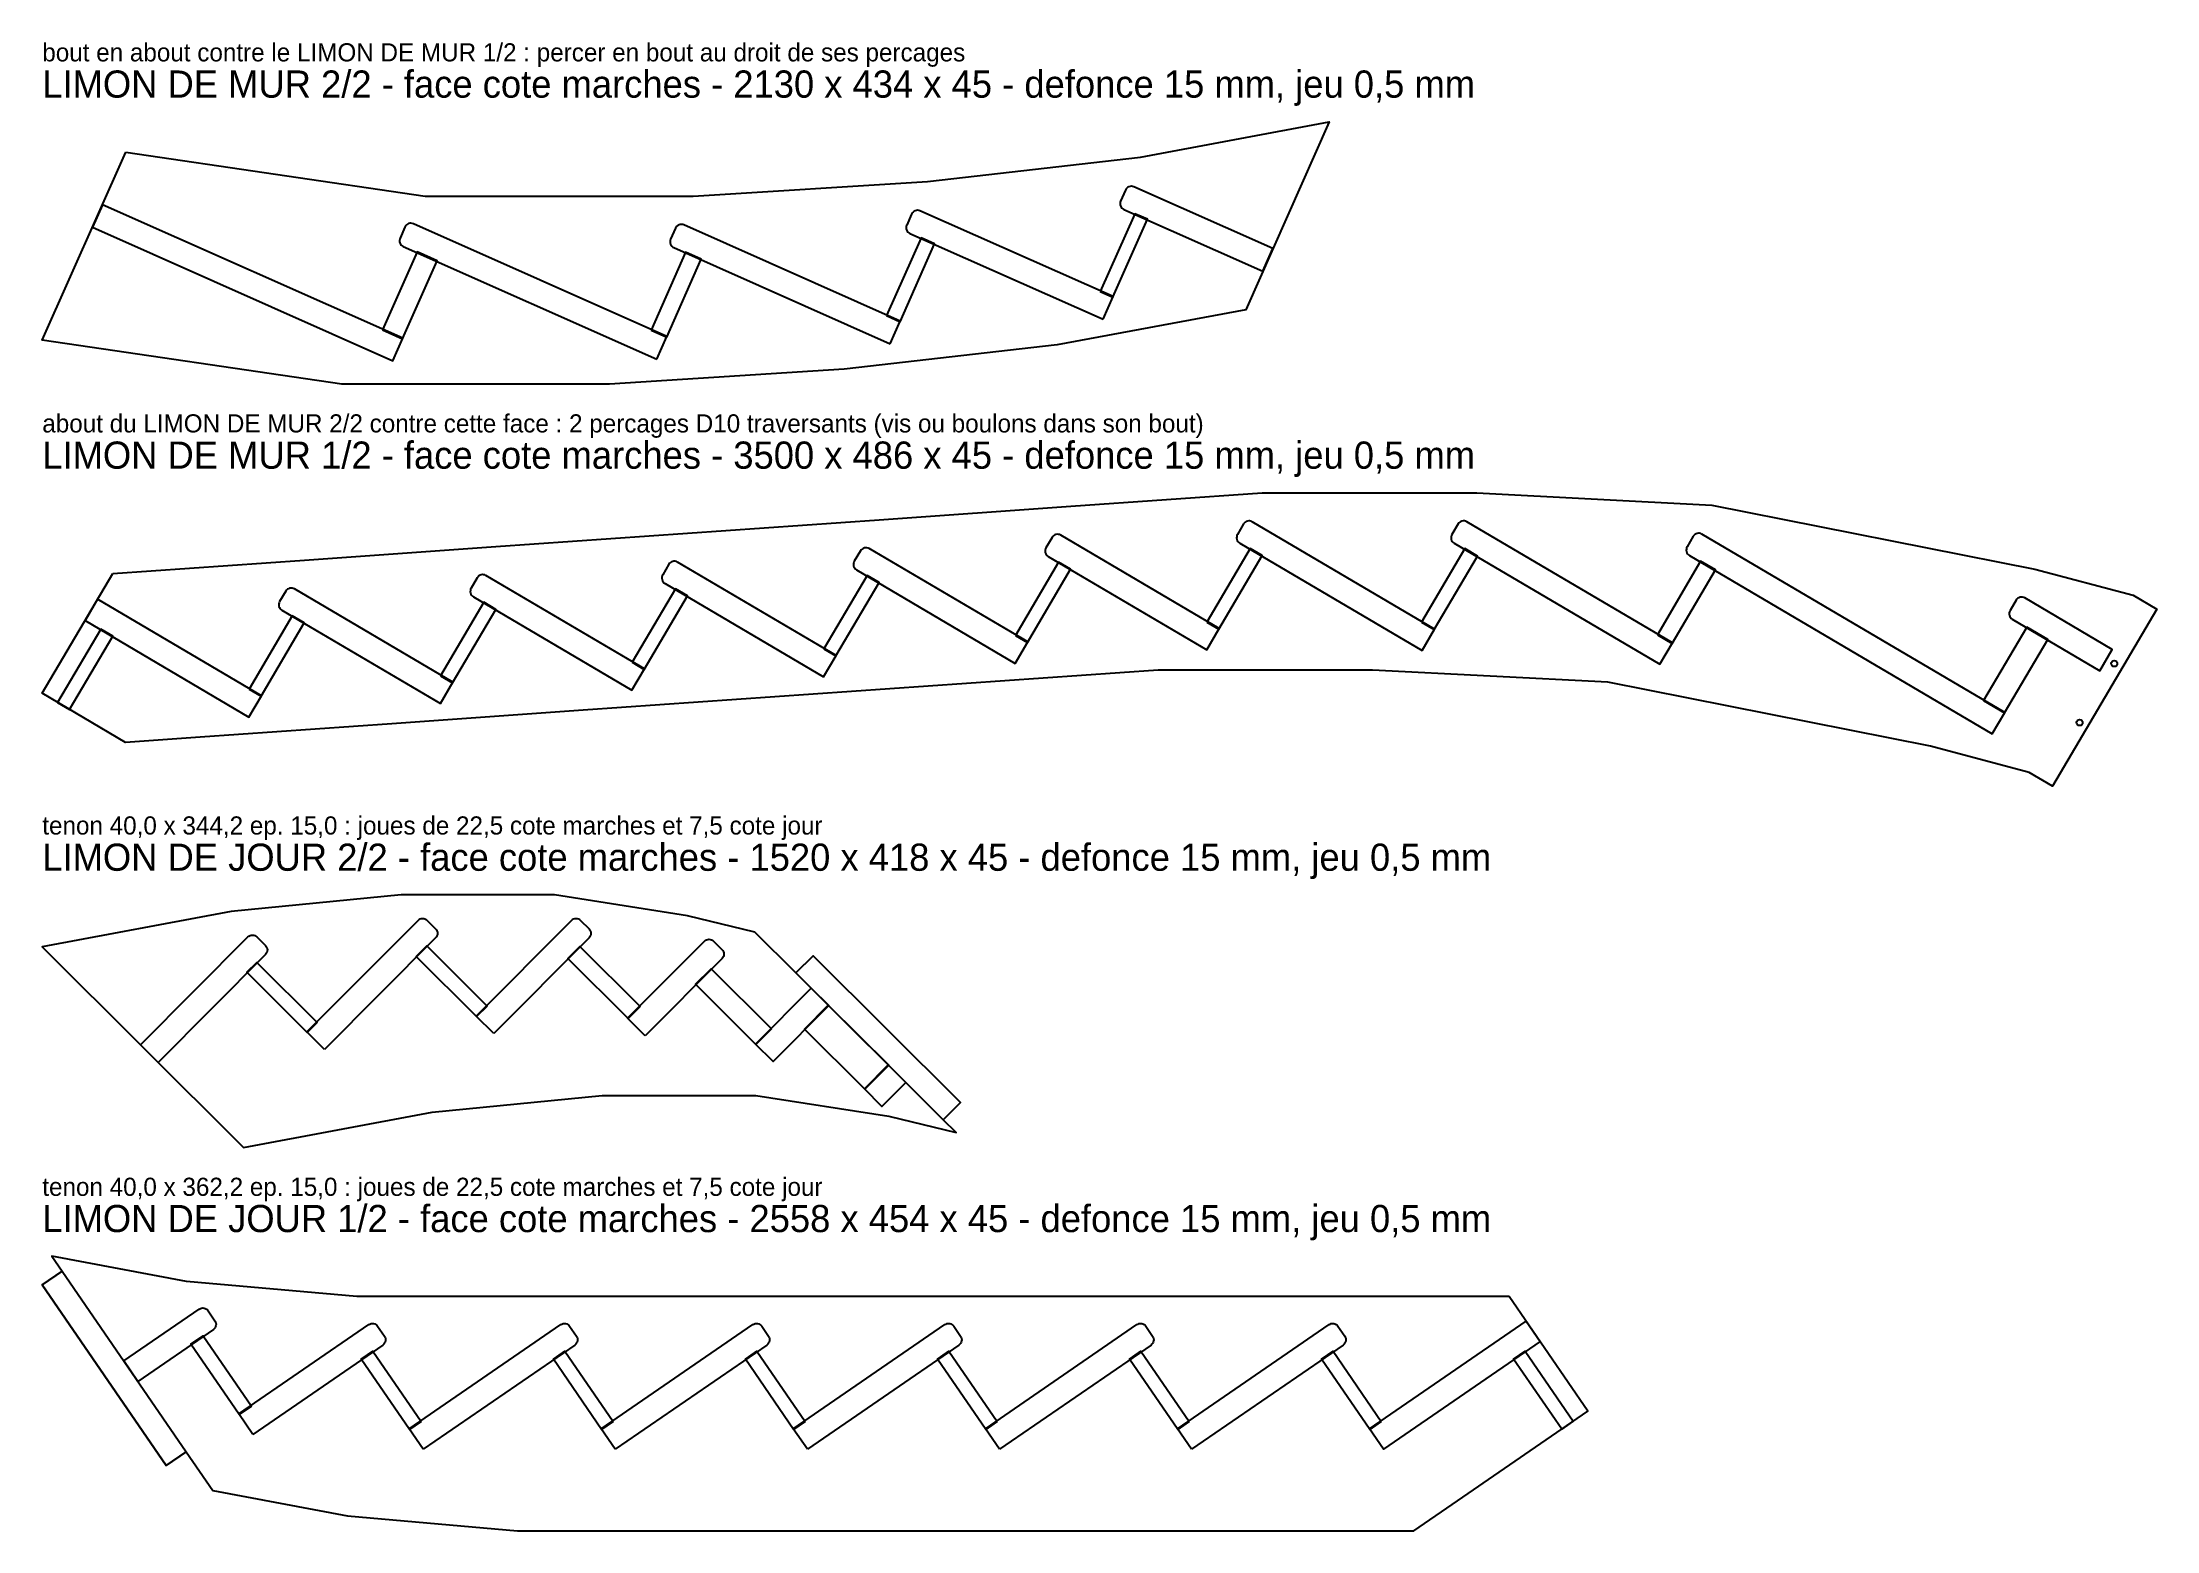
# Model space of a CAD drawing. Header units: millimetres. Extents: x 0 to 3499, y 0 to 2462.
import ezdxf

# ---------------------------------------------------------------- set-up
doc = ezdxf.new("R2010")
doc.units = ezdxf.units.MM
for name, color, linetype in [('DECOUPE', 7, 'CONTINUOUS'), ('DEFONCE', 1, 'CONTINUOUS'), ('PERCAGE', 30, 'CONTINUOUS'), ('TENON', 6, 'CONTINUOUS'), ('TEXTE', 3, 'CONTINUOUS')]:
    doc.layers.add(name, color=color, linetype=linetype)

msp = doc.modelspace()

# ---------------------------------------------------------------- linework, layer by layer
at = {"layer": 'DECOUPE'}
for points in [[(138.027, 2280.375), (633.58, 2207.6), (1076.972, 2207.6), (1464.978, 2232.203), (1817.505, 2272.566), (2129.991, 2330.716), (1991.964, 2019.994), (1679.478, 1961.843), (1326.951, 1921.48), (938.945, 1896.877), (495.553, 1896.877), (0, 1969.653)], [(116.675, 1583.518), (433.747, 1605.744), (750.819, 1627.971), (1067.891, 1650.197), (1384.963, 1672.424), (1702.035, 1694.65), (2019.107, 1716.877), (2373.937, 1716.877), (2763.34, 1696.526), (3297.679, 1590.858), (3460.632, 1547.542), (3499.412, 1524.714), (3326.935, 1231.709), (3288.155, 1254.537), (3125.202, 1297.854), (2590.863, 1403.521), (2201.46, 1423.872), (1846.63, 1423.872), (1529.558, 1401.646), (1212.486, 1379.419), (895.414, 1357.193), (578.342, 1334.966), (261.271, 1312.74), (137.965, 1304.096), (0, 1385.309)], [(1179.486, 990.404), (1067.909, 1017.414), (847.989, 1051.709), (593.901, 1051.709), (312.412, 1024.207), (0, 965.666), (332.956, 633.942), (645.368, 692.483), (926.856, 719.986), (1180.944, 719.986), (1400.864, 685.691), (1512.442, 658.68), (1491.189, 679.854), (1519.421, 708.191), (1275.603, 951.107), (1247.371, 922.77)], [(2427.662, 387.372), (2109.812, 387.372), (1791.962, 387.372), (1474.112, 387.372), (1156.262, 387.372), (838.412, 387.372), (520.562, 387.372), (238.824, 412.184), (15.979, 453.942), (32.968, 429.216), (0, 406.564), (205.101, 108.062), (238.069, 130.714), (282.142, 66.57), (504.987, 24.812), (786.725, 0), (1104.575, 0), (1422.425, 0), (1740.275, 0), (2058.125, 0), (2270.025, 0), (2341.997, 49.452), (2557.912, 197.807)]]:
    msp.add_lwpolyline(points, close=True, dxfattribs=at)
at = {"layer": 'DEFONCE'}
for points in [[(2020.178, 2083.509), (2036.823, 2120.979), (1806.549, 2223.269, 0.414214), (1792.691, 2217.936), (1784.571, 2199.658, 0.414214), (1789.905, 2185.799)], [(1755.672, 2004.046), (1772.316, 2041.515), (1452.609, 2183.533, 0.414214), (1438.75, 2178.2), (1430.631, 2159.922, 0.414214), (1435.964, 2146.064)], [(1017.197, 1938.165), (1033.842, 1975.634), (614.121, 2162.079, 0.414214), (600.263, 2156.746), (592.143, 2138.468, 0.414214), (597.477, 2124.61)], [(1403.397, 1963.571), (1420.041, 2001.04), (1061.937, 2160.114, 0.414214), (1048.078, 2154.781), (1039.959, 2136.503, 0.414214), (1045.292, 2122.645)], [(1927.13, 1457.133), (1947.928, 1492.466), (1685.542, 1646.919, 0.414214), (1671.167, 1643.197), (1661.021, 1625.962, 0.414214), (1664.743, 1611.587)], [(2283.53, 1456.209), (2304.329, 1491.542), (2002.614, 1669.146, 0.414214), (1988.239, 1665.424), (1978.093, 1648.188, 0.414214), (1981.815, 1633.813)], [(2677.19, 1433.352), (2697.988, 1468.685), (2357.444, 1669.146, 0.414214), (2343.069, 1665.424), (2332.924, 1648.188, 0.414214), (2336.646, 1633.813)], [(3227.152, 1318.489), (3247.95, 1353.821), (2746.847, 1648.795, 0.414214), (2732.472, 1645.073), (2722.326, 1627.837, 0.414214), (2726.049, 1613.462)], [(1610.058, 1434.907), (1630.856, 1470.24), (1368.47, 1624.693, 0.414214), (1354.095, 1620.971), (1343.949, 1603.735, 0.414214), (1347.672, 1589.36)], [(975.914, 1390.454), (996.713, 1425.787), (734.326, 1580.24, 0.414214), (719.951, 1576.518), (709.806, 1559.282, 0.414214), (713.528, 1544.907)], [(1292.986, 1412.68), (1313.785, 1448.013), (1051.398, 1602.466, 0.414214), (1037.023, 1598.744), (1026.877, 1581.509, 0.414214), (1030.6, 1567.134)], [(658.842, 1368.227), (679.641, 1403.56), (417.255, 1558.013, 0.414214), (402.879, 1554.291), (392.734, 1537.056, 0.414214), (396.456, 1522.681)], [(3405.083, 1422.62), (3425.881, 1457.953), (3281.186, 1543.127, 0.414214), (3266.811, 1539.405), (3256.666, 1522.17, 0.414214), (3260.388, 1507.795)], [(191.627, 774.748), (162.582, 803.686), (340.421, 982.186, -0.414214), (355.27, 982.213), (369.439, 968.098, -0.414214), (369.466, 953.248)], [(466.985, 796.098), (437.94, 825.035), (621.909, 1009.688, -0.414214), (636.759, 1009.716), (650.927, 995.6, -0.414214), (650.954, 980.751)], [(747.187, 822.309), (718.142, 851.247), (875.997, 1009.688, -0.414214), (890.846, 1009.716), (905.015, 995.6, -0.414214), (905.042, 980.751)], [(997.821, 818.842), (968.776, 847.78), (1095.917, 975.393, -0.414214), (1110.767, 975.421), (1124.935, 961.305, -0.414214), (1124.962, 946.456)], [(158.186, 246.974), (134.968, 280.766), (259.888, 366.599, -0.414214), (274.489, 363.892), (285.815, 347.408, -0.414214), (283.107, 332.807)], [(348.512, 159.352), (325.293, 193.144), (540.352, 340.911, -0.414214), (554.952, 338.203), (566.278, 321.72, -0.414214), (563.571, 307.119)], [(630.477, 134.696), (607.259, 168.488), (858.202, 340.911, -0.414214), (872.802, 338.203), (884.128, 321.72, -0.414214), (881.421, 307.119)], [(948.327, 134.696), (925.109, 168.488), (1176.052, 340.911, -0.414214), (1190.652, 338.203), (1201.978, 321.72, -0.414214), (1199.27, 307.119)], [(1266.177, 134.696), (1242.959, 168.488), (1493.902, 340.911, -0.414214), (1508.502, 338.203), (1519.828, 321.72, -0.414214), (1517.12, 307.119)], [(1584.027, 134.696), (1560.809, 168.488), (1811.752, 340.911, -0.414214), (1826.352, 338.203), (1837.678, 321.72, -0.414214), (1834.97, 307.119)], [(1901.877, 134.696), (1878.658, 168.488), (2129.602, 340.911, -0.414214), (2144.202, 338.203), (2155.528, 321.72, -0.414214), (2152.82, 307.119)]]:
    msp.add_lwpolyline(points, format="xyb", close=True, dxfattribs=at)
for points in [[(82.884, 2156.238), (580.145, 1935.349), (596.789, 1972.818), (99.528, 2193.708)], [(1750.891, 2049.938), (1771.91, 2040.601), (1829.151, 2169.46), (1808.131, 2178.797)], [(1397.096, 2010.138), (1419.635, 2000.126), (1476.876, 2128.985), (1454.336, 2138.997)], [(563.308, 1986.597), (596.383, 1971.904), (653.624, 2100.763), (620.549, 2115.455)], [(1007.467, 1986.256), (1033.436, 1974.72), (1090.676, 2103.579), (1064.707, 2115.115)], [(1927.6, 1503.272), (1947.421, 1491.604), (2018.948, 1613.115), (1999.127, 1624.783)], [(2282.568, 1503.191), (2303.822, 1490.68), (2375.349, 1612.191), (2354.095, 1624.702)], [(1293.456, 1458.819), (1313.277, 1447.151), (1384.804, 1568.662), (1364.983, 1580.33)], [(1610.528, 1481.046), (1630.349, 1469.378), (1701.876, 1590.889), (1682.055, 1602.556)], [(2672.965, 1482.255), (2697.481, 1467.823), (2769.008, 1589.334), (2744.492, 1603.766)], [(70.766, 1505.527), (341.77, 1346.001), (362.569, 1381.334), (91.565, 1540.86)], [(976.384, 1436.593), (996.205, 1424.925), (1067.733, 1546.436), (1047.912, 1558.103)], [(342.241, 1392.14), (362.062, 1380.472), (433.589, 1501.983), (413.768, 1513.65)], [(659.313, 1414.366), (679.134, 1402.698), (750.661, 1524.209), (730.84, 1535.877)], [(25.422, 1370.344), (45.243, 1358.676), (116.517, 1479.756), (96.696, 1491.424)], [(3212.851, 1373.322), (3247.443, 1352.96), (3318.97, 1474.47), (3284.378, 1494.833)], [(736.257, 868.012), (718.85, 850.541), (618.964, 950.058), (636.371, 967.53)], [(989.54, 867.204), (969.484, 847.074), (869.598, 946.591), (889.654, 966.721)], [(454.881, 840.623), (438.648, 824.329), (338.761, 923.846), (354.995, 940.14)], [(1206.636, 830.075), (1181.092, 804.436), (1081.205, 903.953), (1106.749, 929.592)], [(1301.612, 868.73), (1209.429, 776.204), (1180.384, 805.142), (1272.567, 897.667)], [(1400.79, 769.919), (1361.235, 730.216), (1261.348, 829.733), (1300.904, 869.436)], [(1429.127, 741.687), (1389.571, 701.984), (1360.526, 730.922), (1400.082, 770.624)], [(346.187, 206.287), (325.86, 192.32), (246.011, 308.532), (266.338, 322.499)], [(2478.912, 312.782), (2219.727, 134.696), (2196.508, 168.488), (2455.694, 346.574)], [(626.781, 180.689), (607.825, 167.664), (527.976, 283.875), (546.932, 296.901)], [(944.631, 180.689), (925.675, 167.664), (845.826, 283.875), (864.782, 296.901)], [(1262.481, 180.689), (1243.525, 167.664), (1163.676, 283.875), (1182.632, 296.901)], [(1580.331, 180.689), (1561.375, 167.664), (1481.526, 283.875), (1500.482, 296.901)], [(1898.181, 180.689), (1879.225, 167.664), (1799.376, 283.875), (1818.332, 296.901)], [(2216.031, 180.689), (2197.075, 167.664), (2117.226, 283.875), (2136.182, 296.901)], [(2533.598, 181.101), (2514.642, 168.076), (2435.076, 283.875), (2454.032, 296.901)]]:
    msp.add_lwpolyline(points, close=True, dxfattribs=at)
at = {"layer": 'PERCAGE'}
for centre in [(3429.208, 1434.528), (3371.716, 1336.86)]:
    msp.add_circle(centre, 5, dxfattribs=at)
at = {"layer": 'TENON'}
for points in [[(1519.421, 708.191), (1491.189, 679.854), (1247.371, 922.77), (1275.603, 951.107)], [(238.069, 130.714), (205.101, 108.062), (0, 406.564), (32.968, 429.216)]]:
    msp.add_lwpolyline(points, close=True, dxfattribs=at)

# ---------------------------------------------------------------- texts
at = {"layer": 'TEXTE'}
for s, height, p in [('bout en about contre le LIMON DE MUR 1/2 : percer en bout au droit de ses percages', 30, (0, 2430.716)), ('LIMON DE MUR 2/2 - face cote marches - 2130 x 434 x 45 - defonce 15 mm, jeu 0,5 mm', 45, (0, 2370.716)), ('about du LIMON DE MUR 2/2 contre cette face : 2 percages D10 traversants (vis ou boulons dans son bout)', 30, (0, 1816.877)), ('LIMON DE MUR 1/2 - face cote marches - 3500 x 486 x 45 - defonce 15 mm, jeu 0,5 mm', 45, (0, 1756.877)), ('tenon 40,0 x 344,2 ep. 15,0 : joues de 22,5 cote marches et 7,5 cote jour', 30, (0, 1151.709)), ('LIMON DE JOUR 2/2 - face cote marches - 1520 x 418 x 45 - defonce 15 mm, jeu 0,5 mm', 45, (0, 1091.709)), ('tenon 40,0 x 362,2 ep. 15,0 : joues de 22,5 cote marches et 7,5 cote jour', 30, (0, 553.942)), ('LIMON DE JOUR 1/2 - face cote marches - 2558 x 454 x 45 - defonce 15 mm, jeu 0,5 mm', 45, (0, 493.942))]:
    msp.add_text(s, height=height, dxfattribs=at).set_placement(p)

doc.saveas('drawing.dxf')
